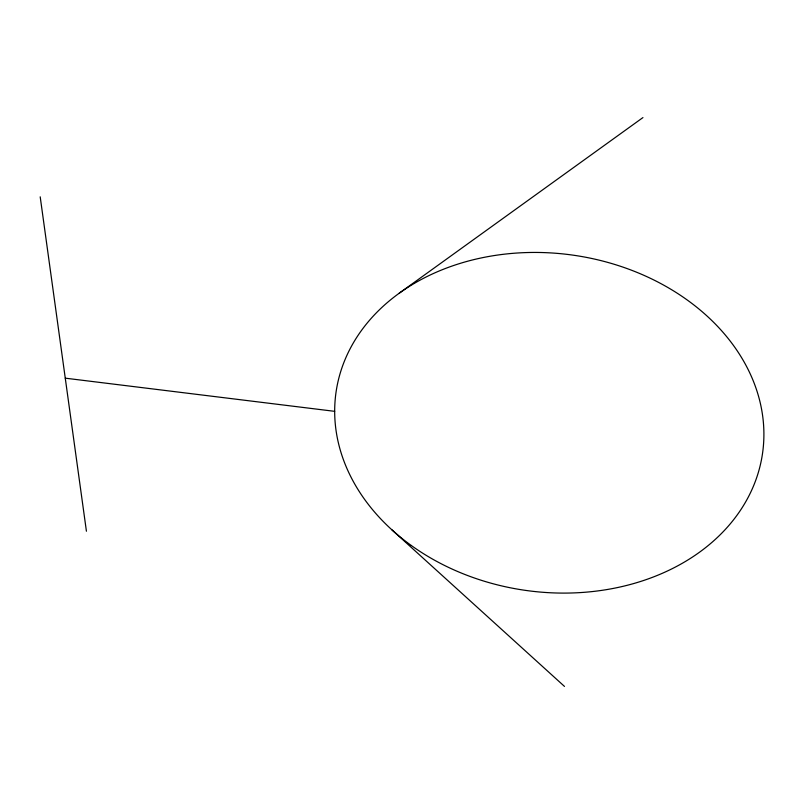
<?xml version="1.0" encoding="UTF-8"?>
<svg xmlns="http://www.w3.org/2000/svg" width="804" height="804" viewBox="0 0 804 804"><rect width="100%" height="100%" fill="white"/><g stroke="black" fill="none" stroke-linecap="round" stroke-linejoin="round"><path stroke-width="1.21" d="M399.226 293.199L642.939 117.585M65.265 378.171L334.665 411.336M391.96 529.886L564.488 686.415M40.2 196.829L86.42 531.223M411.246 545.464A215.432 169.292 8.1 0 0 760.614 463.757A215.432 169.292 8.1 0 0 475.988 259.109A215.432 169.292 8.1 0 0 411.246 545.464"/></g></svg>
